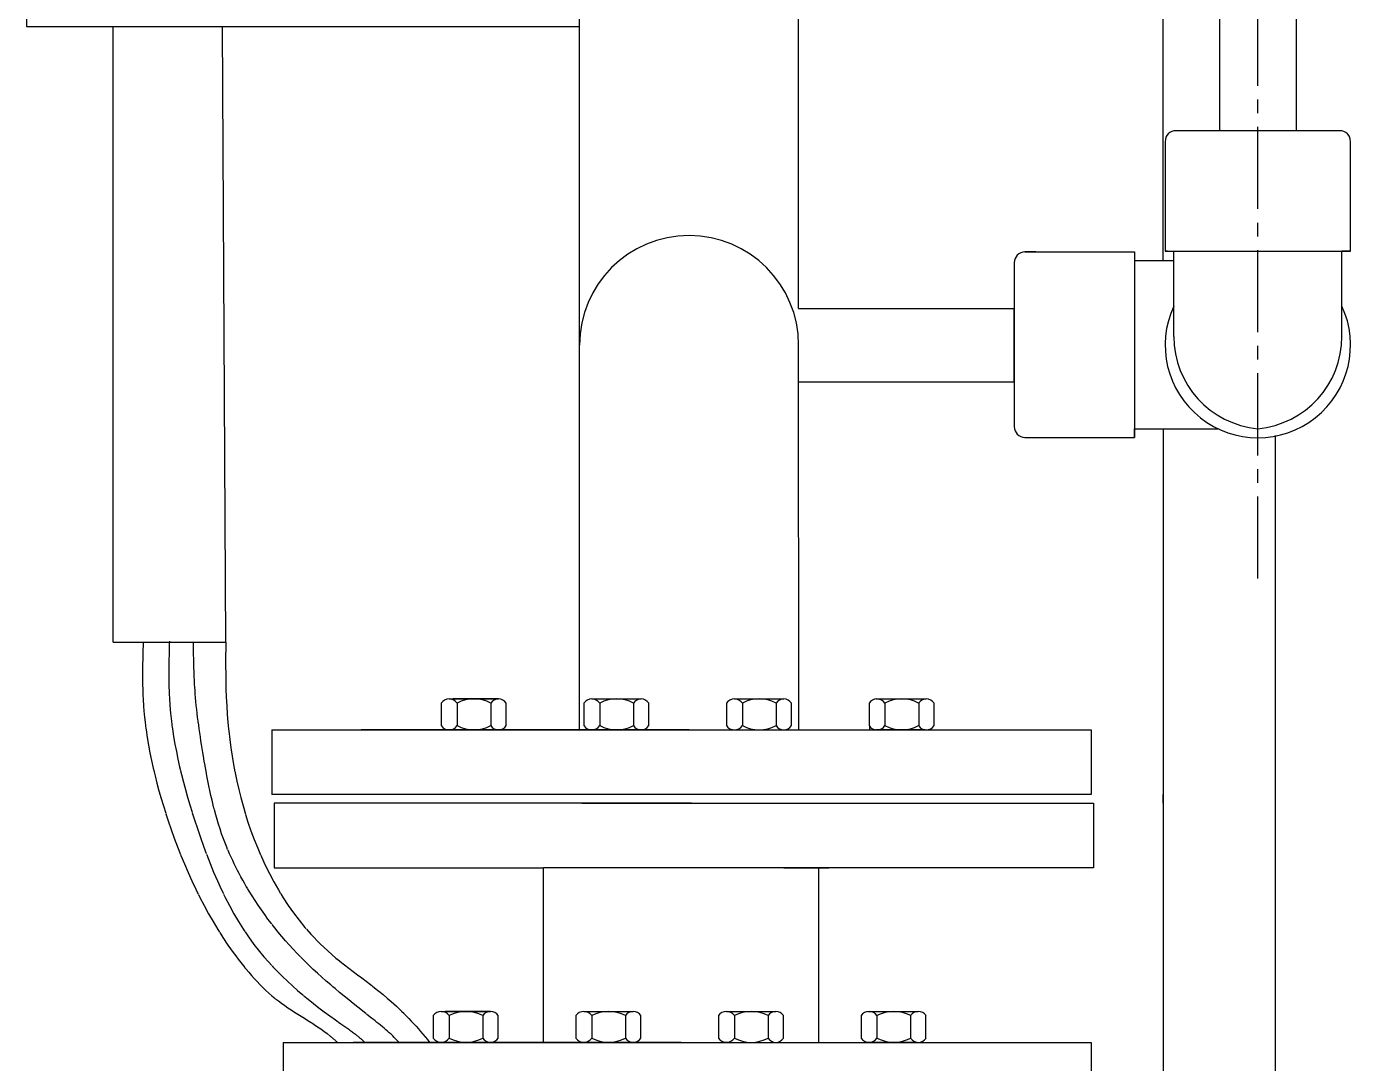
# Model space of a CAD drawing. Header units: millimetres. Extents: x -17263 to -7565, y 1486 to 4446.
# Drawn here: x -14807.8 to -14500.7, y 2112.2 to 2352.8 of the extents above; entities that cross this region are included whole.
import ezdxf

# ---------------------------------------------------------------- set-up
doc = ezdxf.new("R2010")
doc.units = ezdxf.units.MM
doc.linetypes.add('1 PULG', pattern=[10, 10, 0])
doc.linetypes.add('CENTER2', pattern=[28.575, 19.05, -3.175, 3.175, -3.175])
for name, color, linetype in [('Canalización nueva', 6, 'Continuous'), ('Conductor nuevo', 1, '1 PULG'), ('Instrumentos nuevos', 3, '1 PULG'), ('PIPING', 3, 'Continuous'), ('TRMODEL1', 7, 'Continuous')]:
    doc.layers.add(name, color=color, linetype=linetype)

msp = doc.modelspace()

# ---------------------------------------------------------------- linework, layer by layer
for p, q in [((-14544.14, 2298.47), (-14544.14, 2407.94)), ((-14679.5, 2189.63), (-14679.5, 2366.54)), ((-14679.5, 2212), (-14679.5, 2366.54)), ((-14628.7, 2287.38), (-14628.7, 2366.54)), ((-14531.09, 2354.75), (-14531.09, 2328.6)), ((-14513.28, 2354.75), (-14513.28, 2328.6)), ((-14503.18, 2328.6), (-14541.18, 2328.6)), ((-14503.18, 2328.6), (-14505.68, 2328.6)), ((-14573.7, 2300.47), (-14576.2, 2300.47)), ((-14550.76, 2300.47), (-14550.76, 2257.47)), ((-14550.76, 2300.47), (-14550.76, 2300.2)), ((-14550.76, 2300.47), (-14550.76, 2298.47)), ((-14543.13, 2300.66), (-14543.68, 2300.66)), ((-14543.68, 2300.66), (-14538.68, 2300.66)), ((-14500.68, 2300.66), (-14502.68, 2300.66)), ((-14578.7, 2297.97), (-14578.7, 2259.97)), ((-14550.76, 2298.47), (-14541.68, 2298.47)), ((-14628.7, 2287.38), (-14578.7, 2287.38)), ((-14578.7, 2270.38), (-14578.7, 2287.38)), ((-14578.7, 2287.38), (-14578.7, 2270.38)), ((-14679.5, 2189.63), (-14679.5, 2278.88)), ((-14628.62, 2189.63), (-14628.7, 2278.88)), ((-14628.7, 2270.38), (-14578.7, 2270.38)), ((-14576.2, 2257.47), (-14573.7, 2257.47)), ((-14550.76, 2259.47), (-14531.44, 2259.47)), ((-14550.76, 2257.47), (-14550.76, 2259.47)), ((-14550.76, 2257.75), (-14550.76, 2257.47)), ((-14544.14, 2259.47), (-14544.14, 1860.52)), ((-14518.1, 1971.63), (-14518.1, 2257.92)), ((-14612.17, 2189.63), (-14612.17, 2190.35)), ((-14750.92, 2189.63), (-14750.92, 2174.63)), ((-14750.92, 2189.63), (-14655.92, 2189.63)), ((-14654.1, 2189.63), (-14730.15, 2189.63)), ((-14708.86, 2189.63), (-14730.15, 2189.63)), ((-14679.5, 2189.63), (-14628.7, 2189.63)), ((-14655.92, 2189.63), (-14580.92, 2189.63)), ((-14655.87, 2189.63), (-14580.27, 2189.63)), ((-14655.87, 2189.63), (-14560.87, 2189.63)), ((-14654.1, 2189.63), (-14591.6, 2189.63)), ((-14654.07, 2189.63), (-14579.07, 2189.63)), ((-14599.35, 2189.63), (-14591.6, 2189.63)), ((-14560.87, 2189.63), (-14560.87, 2174.63)), ((-14560.87, 2174.63), (-14750.92, 2174.63)), ((-14544.14, 2172.63), (-14544.14, 2174.63)), ((-14750.38, 2172.63), (-14750.38, 2157.63)), ((-14708.32, 2172.63), (-14750.38, 2172.63)), ((-14653.56, 2172.63), (-14729.61, 2172.63)), ((-14678.96, 2172.63), (-14628.16, 2172.63)), ((-14653.56, 2172.63), (-14591.06, 2172.63)), ((-14653.52, 2172.63), (-14560.32, 2172.63)), ((-14560.32, 2172.63), (-14560.32, 2157.63)), ((-14750.38, 2157.63), (-14687.87, 2157.63)), ((-14560.32, 2157.63), (-14687.87, 2157.63)), ((-14687.87, 2117.13), (-14687.87, 2157.63)), ((-14632.15, 2157.63), (-14621.72, 2157.63)), ((-14624.04, 2117.13), (-14624.04, 2157.63)), ((-14748.23, 2117.13), (-14748.23, 2102.13)), ((-14748.23, 2117.13), (-14653.23, 2117.13)), ((-14655.96, 2117.13), (-14732, 2117.13)), ((-14710.71, 2117.13), (-14732, 2117.13)), ((-14687.87, 2117.13), (-14624.04, 2117.13)), ((-14681.36, 2117.13), (-14630.56, 2117.13)), ((-14655.96, 2117.13), (-14593.46, 2117.13)), ((-14655.92, 2117.13), (-14580.92, 2117.13)), ((-14655.87, 2117.13), (-14580.27, 2117.13)), ((-14655.87, 2117.13), (-14560.87, 2117.13)), ((-14601.2, 2117.13), (-14593.46, 2117.13)), ((-14560.87, 2117.13), (-14560.87, 2102.13))]:
    msp.add_line(p, q)
for centre, radius, start, end in [((-14541.18, 2326.1), 2.5, 90, 180), ((-14503.18, 2326.1), 2.5, 0, 90), ((-14654.1, 2278.88), 25.4, 360, 180), ((-14576.2, 2297.97), 2.5, 90, 180), ((-14522.18, 2278.88), 21.5, 155.0908, 24.9092), ((-14520.18, 2280.88), 21.5, 180, 264.6624), ((-14524.18, 2280.88), 21.5, 275.3376, 0), ((-14576.2, 2259.97), 2.5, 180, 270)]:
    msp.add_arc(centre, radius, start, end)
at = {"layer": 'Canalización nueva'}
for p, q in [((-14807.79, 2386.03), (-14807.79, 2352.78)), ((-14807.79, 2352.78), (-14679.5, 2352.78)), ((-14787.69, 2209.94), (-14787.69, 2352.78)), ((-14761.58, 2209.94), (-14762.35, 2352.78)), ((-14787.69, 2209.94), (-14761.58, 2209.94))]:
    msp.add_line(p, q, dxfattribs=at)
at = {"layer": 'Conductor nuevo'}
for points, knots in [([(-14780.74, 2209.94), (-14780.86, 2205.56), (-14781.24, 2191.53), (-14775.36, 2166.5), (-14764.36, 2142.56), (-14750.2, 2126.07), (-14740.44, 2121.33), (-14736.22, 2117.64), (-14735.68, 2117.13)], [0, 0, 0, 0, 13.139785, 41.99591, 76.112586, 91.459019, 105.963282, 108.166215, 108.166215, 108.166215, 108.166215]), ([(-14774.65, 2210.17), (-14774.77, 2205.78), (-14775.16, 2191.75), (-14769.1, 2166.93), (-14757.52, 2139), (-14740.59, 2125.28), (-14731.71, 2119.27), (-14729.94, 2117.73), (-14729.33, 2117.13)], [0, 0, 0, 0, 13.139785, 41.99591, 76.112586, 101.35696, 105.79269, 108.347148, 108.347148, 108.347148, 108.347148]), ([(-14721.36, 2117.13), (-14723.28, 2119.2), (-14731.2, 2125.51), (-14744.55, 2136.01), (-14756.08, 2150.94), (-14763.72, 2166.87), (-14766.63, 2182.23), (-14768.86, 2197.08), (-14769.03, 2205.95), (-14769.04, 2209.94)], [18.274955, 18.274955, 18.274955, 18.274955, 26.789651, 48.462994, 69.169305, 82.668244, 101.103945, 115.741932, 127.70536, 127.70536, 127.70536, 127.70536]), ([(-14761.58, 2209.94), (-14761.6, 2206.34), (-14761.71, 2192.28), (-14758.13, 2166.96), (-14743.69, 2140.71), (-14724.42, 2128.64), (-14717.01, 2120.52), (-14714.29, 2117.13)], [0, 0, 0, 0, 10.805699, 42.158463, 76.092717, 96.201382, 109.240461, 109.240461, 109.240461, 109.240461])]:
    msp.add_open_spline(points, degree=3, knots=knots, dxfattribs=at)
at = {"layer": 'Instrumentos nuevos', "linetype": 'CENTER2'}
msp.add_line((-14522.18, 2224.72), (-14522.18, 2544.45), dxfattribs=at)
at = {"layer": 'PIPING', "color": 0, "ltscale": 25}
for p, q in [((-14709.75, 2196.8), (-14698.31, 2196.8)), ((-14698.3, 2196.8), (-14708.86, 2196.8)), ((-14676.68, 2196.8), (-14665.23, 2196.8)), ((-14643.6, 2196.8), (-14632.15, 2196.8)), ((-14610.8, 2196.8), (-14599.35, 2196.8)), ((-14610.52, 2196.8), (-14599.08, 2196.8)), ((-14711.6, 2195.82), (-14711.6, 2190.6)), ((-14707.9, 2195.82), (-14707.9, 2190.6)), ((-14700.09, 2195.82), (-14700.09, 2190.6)), ((-14696.53, 2190.6), (-14696.53, 2195.82)), ((-14678.53, 2195.82), (-14678.53, 2190.6)), ((-14674.82, 2195.82), (-14674.82, 2190.6)), ((-14667.01, 2195.82), (-14667.01, 2190.6)), ((-14663.45, 2190.6), (-14663.45, 2195.82)), ((-14645.45, 2195.82), (-14645.45, 2190.6)), ((-14641.74, 2195.82), (-14641.74, 2190.6)), ((-14633.93, 2195.82), (-14633.93, 2190.6)), ((-14630.37, 2190.6), (-14630.37, 2195.82)), ((-14612.37, 2195.82), (-14612.37, 2190.6)), ((-14608.67, 2195.82), (-14608.67, 2190.6)), ((-14600.85, 2195.82), (-14600.85, 2190.6)), ((-14597.29, 2190.6), (-14597.29, 2195.82)), ((-14709.75, 2189.63), (-14698.31, 2189.63)), ((-14708.86, 2189.63), (-14697.41, 2189.63)), ((-14676.67, 2189.63), (-14665.23, 2189.63)), ((-14659.83, 2189.63), (-14648.38, 2189.63)), ((-14643.6, 2189.63), (-14632.15, 2189.63)), ((-14599.35, 2189.63), (-14610.8, 2189.63)), ((-14610.52, 2189.63), (-14599.07, 2189.63)), ((-14648.38, 2157.63), (-14659.83, 2157.63)), ((-14713.46, 2123.33), (-14713.46, 2118.11)), ((-14711.61, 2124.3), (-14700.16, 2124.3)), ((-14700.16, 2124.3), (-14710.71, 2124.3)), ((-14709.75, 2123.33), (-14709.75, 2118.11)), ((-14701.94, 2123.33), (-14701.94, 2118.11)), ((-14698.38, 2118.11), (-14698.38, 2123.33)), ((-14680.38, 2123.33), (-14680.38, 2118.11)), ((-14678.53, 2124.3), (-14667.08, 2124.3)), ((-14676.67, 2123.33), (-14676.67, 2118.11)), ((-14668.86, 2123.33), (-14668.86, 2118.11)), ((-14665.3, 2118.11), (-14665.3, 2123.33)), ((-14647.3, 2123.33), (-14647.3, 2118.11)), ((-14645.45, 2124.3), (-14634.01, 2124.3)), ((-14643.6, 2123.33), (-14643.6, 2118.11)), ((-14635.78, 2123.33), (-14635.78, 2118.11)), ((-14632.22, 2118.11), (-14632.22, 2123.33)), ((-14614.22, 2123.33), (-14614.22, 2118.11)), ((-14612.65, 2124.3), (-14601.2, 2124.3)), ((-14612.37, 2124.3), (-14600.93, 2124.3)), ((-14610.52, 2123.33), (-14610.52, 2118.11)), ((-14602.71, 2123.33), (-14602.71, 2118.11)), ((-14599.15, 2118.11), (-14599.15, 2123.33)), ((-14711.6, 2117.13), (-14700.16, 2117.13)), ((-14710.71, 2117.13), (-14699.26, 2117.13)), ((-14678.53, 2117.13), (-14667.08, 2117.13)), ((-14661.68, 2117.13), (-14650.23, 2117.13)), ((-14645.45, 2117.13), (-14634, 2117.13)), ((-14601.2, 2117.13), (-14612.65, 2117.13)), ((-14612.37, 2117.13), (-14600.93, 2117.13))]:
    msp.add_line(p, q, dxfattribs=at)
for centre, radius, start, end in [((-14709.75, 2194.55), 2.24, 34.3451, 145.6549), ((-14703.99, 2188.5), 8.29, 61.8929, 118.1071), ((-14698.31, 2194.69), 2.11, 32.4052, 147.5948), ((-14676.67, 2194.55), 2.24, 34.3451, 145.6549), ((-14670.91, 2188.5), 8.29, 61.8929, 118.1071), ((-14665.23, 2194.69), 2.11, 32.4052, 147.5948), ((-14643.6, 2194.55), 2.24, 34.3451, 145.6549), ((-14637.84, 2188.5), 8.29, 61.8929, 118.1071), ((-14632.15, 2194.69), 2.11, 32.4052, 147.5948), ((-14610.52, 2194.55), 2.24, 34.3451, 145.6549), ((-14604.76, 2188.5), 8.29, 61.8929, 118.1071), ((-14599.07, 2194.69), 2.11, 32.4052, 147.5948), ((-14709.75, 2191.87), 2.24, 214.3451, 325.6549), ((-14703.99, 2197.92), 8.29, 241.8929, 298.1071), ((-14698.31, 2191.73), 2.11, 212.4052, 327.5948), ((-14676.67, 2191.87), 2.24, 214.3451, 325.6549), ((-14670.91, 2197.92), 8.29, 241.8929, 298.1071), ((-14665.23, 2191.73), 2.11, 212.4052, 327.5948), ((-14643.6, 2191.87), 2.24, 214.3451, 325.6549), ((-14637.84, 2197.92), 8.29, 241.8929, 298.1071), ((-14632.15, 2191.73), 2.11, 212.4052, 327.5948), ((-14610.52, 2191.87), 2.24, 214.3451, 325.6549), ((-14604.76, 2197.92), 8.29, 241.8929, 298.1071), ((-14599.07, 2191.73), 2.11, 212.4052, 327.5948), ((-14711.6, 2122.06), 2.24, 34.3451, 145.6549), ((-14705.84, 2116.01), 8.29, 61.8929, 118.1071), ((-14700.16, 2122.2), 2.11, 32.4052, 147.5948), ((-14678.53, 2122.06), 2.24, 34.3451, 145.6549), ((-14672.77, 2116.01), 8.29, 61.8929, 118.1071), ((-14667.08, 2122.2), 2.11, 32.4052, 147.5948), ((-14645.45, 2122.06), 2.24, 34.3451, 145.6549), ((-14639.69, 2116.01), 8.29, 61.8929, 118.1071), ((-14634, 2122.2), 2.11, 32.4052, 147.5948), ((-14612.37, 2122.06), 2.24, 34.3451, 145.6549), ((-14606.61, 2116.01), 8.29, 61.8929, 118.1071), ((-14600.93, 2122.2), 2.11, 32.4052, 147.5948), ((-14711.6, 2119.38), 2.24, 214.3451, 325.6549), ((-14705.84, 2125.42), 8.29, 241.8929, 298.1071), ((-14700.16, 2119.24), 2.11, 212.4052, 327.5948), ((-14678.53, 2119.38), 2.24, 214.3451, 325.6549), ((-14672.77, 2125.42), 8.29, 241.8929, 298.1071), ((-14667.08, 2119.24), 2.11, 212.4052, 327.5948), ((-14645.45, 2119.38), 2.24, 214.3451, 325.6549), ((-14639.69, 2125.42), 8.29, 241.8929, 298.1071), ((-14634, 2119.24), 2.11, 212.4052, 327.5948), ((-14612.37, 2119.38), 2.24, 214.3451, 325.6549), ((-14606.61, 2125.42), 8.29, 241.8929, 298.1071), ((-14600.93, 2119.24), 2.11, 212.4052, 327.5948)]:
    msp.add_arc(centre, radius, start, end, dxfattribs=at)
at = {"layer": 'TRMODEL1', "color": 7, "linetype": 'Continuous'}
for p, q in [((-14543.68, 2326.1), (-14543.68, 2300.66)), ((-14500.68, 2300.66), (-14500.68, 2326.1)), ((-14576.2, 2300.47), (-14550.76, 2300.47)), ((-14543.68, 2300.66), (-14500.68, 2300.66)), ((-14541.68, 2280.88), (-14541.68, 2300.66)), ((-14508.61, 2300.66), (-14500.68, 2300.66)), ((-14502.68, 2280.88), (-14502.68, 2300.66)), ((-14576.2, 2257.47), (-14550.76, 2257.47))]:
    msp.add_line(p, q, dxfattribs=at)

doc.saveas('drawing.dxf')
